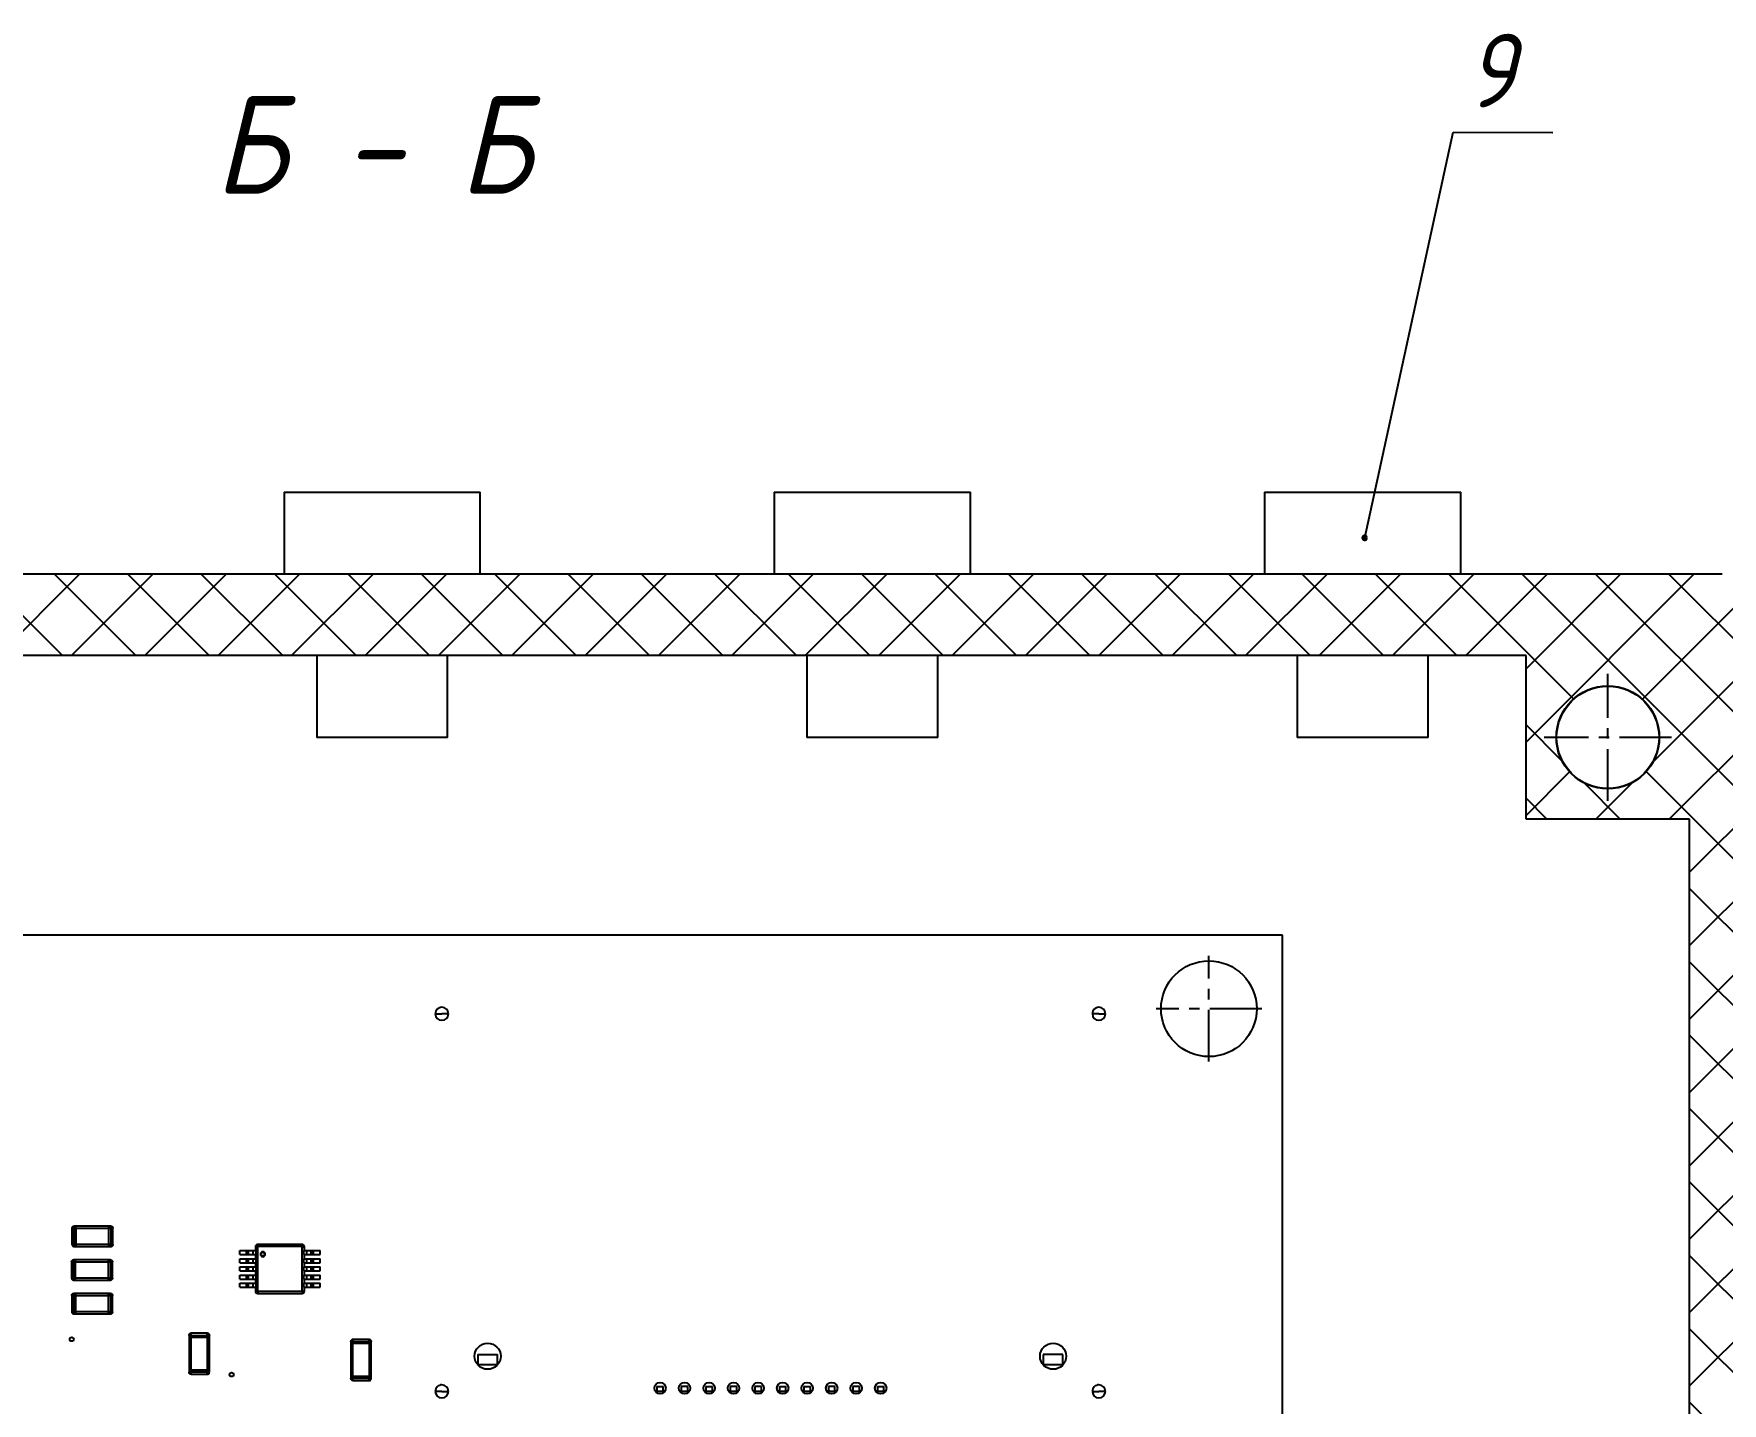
# Model space of a CAD drawing. Header units: millimetres. Extents: x -963 to 6509, y -1367 to 453.
# Drawn here: x 5590.4 to 5693.7, y -281.2 to -197.4 of the extents above; entities that cross this region are included whole.
import ezdxf

# ---------------------------------------------------------------- set-up
doc = ezdxf.new("R2010")
doc.units = ezdxf.units.MM
doc.header["$LTSCALE"] = 0.5
doc.linetypes.add('CENTER', pattern=[10.16, 6.35, -1.27, 1.27, -1.27])
doc.layers.get('0').update_dxf_attribs({"lineweight": 60})
doc.layers.add('3-размеры', color=6, linetype='Continuous')
doc.styles.get("Standard").update_dxf_attribs({"font": 'isocpeui.ttf', "width": 0.9})

msp = doc.modelspace()

# ---------------------------------------------------------------- hatches: boundary and pattern name
at = {"lineweight": 50}
h = msp.add_hatch(color=256, dxfattribs=at)
h.dxf.hatch_style = 1
edge = h.paths.add_edge_path()
edge.add_arc((5671.857, -228.251), 0.109, 0, 360)
at = {"linetype": 'Continuous', "lineweight": 25}
h = msp.add_hatch(dxfattribs=at)
h.set_pattern_fill('ANSI37', style=0)
edge = h.paths.add_edge_path(flags=0)
edge.add_line((5693.734, -230.456), (5529.734, -230.456))
edge.add_arc((5529.734, -233.456), 3, 90, 180)
edge.add_line((5526.734, -233.456), (5526.734, -347.456))
edge.add_arc((5529.734, -347.456), 3, 180, 270)
edge.add_line((5529.734, -350.456), (5549.734, -350.456))
edge.add_line((5549.734, -350.456), (5549.734, -353.456))
edge.add_line((5549.734, -353.456), (5569.734, -353.456))
edge.add_line((5569.734, -353.456), (5569.734, -350.456))
edge.add_line((5569.734, -350.456), (5653.734, -350.456))
edge.add_line((5653.734, -350.456), (5653.734, -353.456))
edge.add_line((5653.734, -353.456), (5673.734, -353.456))
edge.add_line((5673.734, -353.456), (5673.734, -350.456))
edge.add_line((5673.734, -350.456), (5693.734, -350.456))
edge.add_arc((5693.734, -347.456), 3, 270, 360)
edge.add_line((5696.734, -347.456), (5696.734, -233.456))
edge.add_arc((5693.734, -233.456), 3, 0, 90)
edge = h.paths.add_edge_path(flags=0)
edge.add_arc((5686.734, -340.456), 3.15, 0, 360)
edge = h.paths.add_edge_path(flags=0)
edge.add_arc((5536.734, -340.456), 3.15, 0, 360)
edge = h.paths.add_edge_path(flags=0)
edge.add_arc((5536.734, -240.456), 3.15, 0, 360)
edge = h.paths.add_edge_path(flags=0)
edge.add_arc((5686.734, -240.456), 3.15, 0, 360)
h.paths.add_polyline_path([(5531.734, -245.456), (5541.734, -245.456), (5541.734, -235.456), (5681.734, -235.456), (5681.734, -245.456), (5691.734, -245.456), (5691.734, -335.456), (5681.734, -335.456), (5681.734, -345.456), (5541.734, -345.456), (5541.734, -335.456), (5531.734, -335.456)], flags=0)

# ---------------------------------------------------------------- linework, layer by layer
at = {"color": 7, "linetype": 'Continuous', "lineweight": 25}
for p, q in [((5605.734, -225.456), (5605.734, -230.456)), ((5605.734, -225.456), (5617.734, -225.456)), ((5617.734, -230.456), (5617.734, -225.456)), ((5635.734, -225.456), (5635.734, -230.456)), ((5635.734, -225.456), (5647.734, -225.456)), ((5647.734, -230.456), (5647.734, -225.456)), ((5665.734, -225.456), (5665.734, -230.456)), ((5665.734, -225.456), (5677.734, -225.456)), ((5677.734, -230.456), (5677.734, -225.456)), ((5529.734, -230.456), (5693.734, -230.456)), ((5681.734, -235.456), (5541.734, -235.456)), ((5607.734, -235.456), (5607.734, -240.456)), ((5615.734, -240.456), (5615.734, -235.456)), ((5637.734, -235.456), (5637.734, -240.456)), ((5645.734, -240.456), (5645.734, -235.456)), ((5667.734, -235.456), (5667.734, -240.456)), ((5675.734, -240.456), (5675.734, -235.456)), ((5681.734, -245.456), (5681.734, -235.456)), ((5611.734, -240.456), (5607.734, -240.456)), ((5615.734, -240.456), (5611.734, -240.456)), ((5641.734, -240.456), (5637.734, -240.456)), ((5645.734, -240.456), (5641.734, -240.456)), ((5671.734, -240.456), (5667.734, -240.456)), ((5675.734, -240.456), (5671.734, -240.456)), ((5691.734, -245.456), (5681.734, -245.456)), ((5691.734, -335.456), (5691.734, -245.456)), ((5666.825, -252.558), (5556.825, -252.558)), ((5666.825, -317.558), (5666.825, -252.558)), ((5614.993, -257.367), (5615.393, -257.367)), ((5615.793, -257.367), (5615.393, -257.367)), ((5655.593, -257.367), (5655.193, -257.367)), ((5655.593, -257.367), (5655.993, -257.367)), ((5592.762, -270.482), (5592.762, -271.475)), ((5593.013, -270.356), (5592.888, -270.356)), ((5592.888, -271.476), (5592.888, -270.481)), ((5592.888, -270.481), (5593.013, -270.481)), ((5593.013, -270.481), (5593.013, -270.356)), ((5595.02, -270.356), (5593.013, -270.356)), ((5593.013, -271.476), (5593.013, -270.481)), ((5593.013, -270.481), (5595.02, -270.481)), ((5595.02, -270.481), (5595.02, -270.356)), ((5595.145, -270.356), (5595.02, -270.356)), ((5595.02, -271.476), (5595.02, -270.481)), ((5595.02, -270.481), (5595.145, -270.481)), ((5595.145, -270.481), (5595.145, -271.476)), ((5595.27, -271.475), (5595.27, -270.482)), ((5593.013, -271.476), (5592.888, -271.476)), ((5592.888, -271.601), (5593.013, -271.601)), ((5593.013, -271.601), (5593.013, -271.476)), ((5595.02, -271.476), (5593.013, -271.476)), ((5593.013, -271.601), (5595.02, -271.601)), ((5595.02, -271.601), (5595.02, -271.476)), ((5595.145, -271.476), (5595.02, -271.476)), ((5595.02, -271.601), (5595.145, -271.601)), ((5604.121, -271.626), (5603.987, -271.626)), ((5603.987, -271.626), (5603.987, -271.851)), ((5604.121, -271.626), (5604.121, -274.326)), ((5604.137, -271.61), (5604.137, -271.476)), ((5606.837, -271.476), (5604.137, -271.476)), ((5606.837, -271.61), (5604.137, -271.61)), ((5606.837, -271.61), (5606.837, -271.476)), ((5606.853, -274.326), (5606.853, -271.626)), ((5606.853, -271.626), (5606.987, -271.626)), ((5606.987, -271.851), (5606.987, -271.626)), ((5592.732, -272.541), (5592.732, -273.534)), ((5592.983, -272.415), (5592.858, -272.415)), ((5592.858, -273.535), (5592.858, -272.54)), ((5592.858, -272.54), (5592.983, -272.54)), ((5592.983, -272.54), (5592.983, -272.415)), ((5594.99, -272.415), (5592.983, -272.415)), ((5592.983, -273.535), (5592.983, -272.54)), ((5592.983, -272.54), (5594.99, -272.54)), ((5594.99, -272.54), (5594.99, -272.415)), ((5595.115, -272.415), (5594.99, -272.415)), ((5594.99, -273.535), (5594.99, -272.54)), ((5594.99, -272.54), (5595.115, -272.54)), ((5595.115, -272.54), (5595.115, -273.535)), ((5595.24, -273.534), (5595.24, -272.541)), ((5603.037, -272.101), (5603.037, -271.851)), ((5603.037, -271.851), (5603.433, -271.851)), ((5603.037, -272.101), (5603.433, -272.101)), ((5603.037, -272.601), (5603.037, -272.351)), ((5603.037, -272.351), (5603.433, -272.351)), ((5603.037, -272.601), (5603.433, -272.601)), ((5603.433, -272.101), (5603.433, -271.851)), ((5603.433, -271.851), (5603.532, -271.851)), ((5603.433, -272.101), (5603.532, -272.101)), ((5603.433, -272.601), (5603.433, -272.351)), ((5603.433, -272.351), (5603.532, -272.351)), ((5603.433, -272.601), (5603.532, -272.601)), ((5603.532, -272.101), (5603.532, -271.851)), ((5603.532, -271.851), (5603.569, -271.851)), ((5603.532, -272.101), (5603.569, -272.101)), ((5603.532, -272.601), (5603.532, -272.351)), ((5603.532, -272.351), (5603.569, -272.351)), ((5603.532, -272.601), (5603.569, -272.601)), ((5603.569, -272.101), (5603.569, -271.851)), ((5603.569, -271.851), (5603.846, -271.851)), ((5603.569, -272.101), (5603.846, -272.101)), ((5603.569, -272.601), (5603.569, -272.351)), ((5603.569, -272.351), (5603.846, -272.351)), ((5603.569, -272.601), (5603.846, -272.601)), ((5603.846, -272.101), (5603.846, -271.851)), ((5603.846, -271.851), (5604.02, -271.851)), ((5603.846, -272.101), (5604.02, -272.101)), ((5603.846, -272.601), (5603.846, -272.351)), ((5603.846, -272.351), (5604.02, -272.351)), ((5603.846, -272.601), (5604.02, -272.601)), ((5603.987, -272.101), (5603.987, -272.351)), ((5603.987, -272.601), (5603.987, -272.851)), ((5604.02, -271.851), (5604.02, -272.101)), ((5604.02, -272.351), (5604.02, -272.601)), ((5604.329, -272.076), (5604.287, -272.076)), ((5604.545, -272.076), (5604.587, -272.076)), ((5606.954, -272.101), (5606.954, -271.851)), ((5606.954, -271.851), (5607.128, -271.851)), ((5606.954, -272.101), (5607.128, -272.101)), ((5606.954, -272.601), (5606.954, -272.351)), ((5606.954, -272.351), (5607.128, -272.351)), ((5606.954, -272.601), (5607.128, -272.601)), ((5606.987, -272.351), (5606.987, -272.101)), ((5606.987, -272.851), (5606.987, -272.601)), ((5607.128, -272.101), (5607.128, -271.851)), ((5607.128, -271.851), (5607.406, -271.851)), ((5607.128, -272.101), (5607.406, -272.101)), ((5607.128, -272.601), (5607.128, -272.351)), ((5607.128, -272.351), (5607.406, -272.351)), ((5607.128, -272.601), (5607.406, -272.601)), ((5607.406, -272.101), (5607.406, -271.851)), ((5607.406, -271.851), (5607.443, -271.851)), ((5607.406, -272.101), (5607.443, -272.101)), ((5607.406, -272.601), (5607.406, -272.351)), ((5607.406, -272.351), (5607.443, -272.351)), ((5607.406, -272.601), (5607.443, -272.601)), ((5607.443, -272.101), (5607.443, -271.851)), ((5607.443, -271.851), (5607.542, -271.851)), ((5607.443, -272.101), (5607.542, -272.101)), ((5607.443, -272.601), (5607.443, -272.351)), ((5607.443, -272.351), (5607.542, -272.351)), ((5607.443, -272.601), (5607.542, -272.601)), ((5607.542, -272.101), (5607.542, -271.851)), ((5607.542, -271.851), (5607.937, -271.851)), ((5607.542, -272.101), (5607.937, -272.101)), ((5607.542, -272.601), (5607.542, -272.351)), ((5607.542, -272.351), (5607.937, -272.351)), ((5607.542, -272.601), (5607.937, -272.601)), ((5607.937, -272.101), (5607.937, -271.851)), ((5607.937, -272.601), (5607.937, -272.351)), ((5592.983, -273.535), (5592.858, -273.535)), ((5592.858, -273.66), (5592.983, -273.66)), ((5592.983, -273.66), (5592.983, -273.535)), ((5594.99, -273.535), (5592.983, -273.535)), ((5592.983, -273.66), (5594.99, -273.66)), ((5594.99, -273.66), (5594.99, -273.535)), ((5595.115, -273.535), (5594.99, -273.535)), ((5594.99, -273.66), (5595.115, -273.66)), ((5603.037, -273.101), (5603.037, -272.851)), ((5603.037, -272.851), (5603.433, -272.851)), ((5603.037, -273.101), (5603.433, -273.101)), ((5603.037, -273.601), (5603.037, -273.351)), ((5603.037, -273.351), (5603.433, -273.351)), ((5603.037, -273.601), (5603.433, -273.601)), ((5603.433, -273.101), (5603.433, -272.851)), ((5603.433, -272.851), (5603.532, -272.851)), ((5603.433, -273.101), (5603.532, -273.101)), ((5603.433, -273.601), (5603.433, -273.351)), ((5603.433, -273.351), (5603.532, -273.351)), ((5603.433, -273.601), (5603.532, -273.601)), ((5603.532, -273.101), (5603.532, -272.851)), ((5603.532, -272.851), (5603.569, -272.851)), ((5603.532, -273.101), (5603.569, -273.101)), ((5603.532, -273.601), (5603.532, -273.351)), ((5603.532, -273.351), (5603.569, -273.351)), ((5603.532, -273.601), (5603.569, -273.601)), ((5603.569, -273.101), (5603.569, -272.851)), ((5603.569, -272.851), (5603.846, -272.851)), ((5603.569, -273.101), (5603.846, -273.101)), ((5603.569, -273.601), (5603.569, -273.351)), ((5603.569, -273.351), (5603.846, -273.351)), ((5603.569, -273.601), (5603.846, -273.601)), ((5603.846, -273.101), (5603.846, -272.851)), ((5603.846, -272.851), (5604.02, -272.851)), ((5603.846, -273.101), (5604.02, -273.101)), ((5603.846, -273.601), (5603.846, -273.351)), ((5603.846, -273.351), (5604.02, -273.351)), ((5603.846, -273.601), (5604.02, -273.601)), ((5603.987, -273.101), (5603.987, -273.351)), ((5603.987, -273.601), (5603.987, -273.851)), ((5604.02, -272.851), (5604.02, -273.101)), ((5604.02, -273.351), (5604.02, -273.601)), ((5606.954, -273.101), (5606.954, -272.851)), ((5606.954, -272.851), (5607.128, -272.851)), ((5606.954, -273.101), (5607.128, -273.101)), ((5606.954, -273.601), (5606.954, -273.351)), ((5606.954, -273.351), (5607.128, -273.351)), ((5606.954, -273.601), (5607.128, -273.601)), ((5606.987, -273.351), (5606.987, -273.101)), ((5606.987, -273.851), (5606.987, -273.601)), ((5607.128, -273.101), (5607.128, -272.851)), ((5607.128, -272.851), (5607.406, -272.851)), ((5607.128, -273.101), (5607.406, -273.101)), ((5607.128, -273.601), (5607.128, -273.351)), ((5607.128, -273.351), (5607.406, -273.351)), ((5607.128, -273.601), (5607.406, -273.601)), ((5607.406, -273.101), (5607.406, -272.851)), ((5607.406, -272.851), (5607.443, -272.851)), ((5607.406, -273.101), (5607.443, -273.101)), ((5607.406, -273.601), (5607.406, -273.351)), ((5607.406, -273.351), (5607.443, -273.351)), ((5607.406, -273.601), (5607.443, -273.601)), ((5607.443, -273.101), (5607.443, -272.851)), ((5607.443, -272.851), (5607.542, -272.851)), ((5607.443, -273.101), (5607.542, -273.101)), ((5607.443, -273.601), (5607.443, -273.351)), ((5607.443, -273.351), (5607.542, -273.351)), ((5607.443, -273.601), (5607.542, -273.601)), ((5607.542, -273.101), (5607.542, -272.851)), ((5607.542, -272.851), (5607.937, -272.851)), ((5607.542, -273.101), (5607.937, -273.101)), ((5607.542, -273.601), (5607.542, -273.351)), ((5607.542, -273.351), (5607.937, -273.351)), ((5607.542, -273.601), (5607.937, -273.601)), ((5607.937, -273.101), (5607.937, -272.851)), ((5607.937, -273.601), (5607.937, -273.351)), ((5592.742, -274.598), (5592.742, -275.591)), ((5592.993, -274.472), (5592.868, -274.472)), ((5592.868, -275.592), (5592.868, -274.597)), ((5592.868, -274.597), (5592.993, -274.597)), ((5592.993, -274.597), (5592.993, -274.472)), ((5595, -274.472), (5592.993, -274.472)), ((5592.993, -275.592), (5592.993, -274.597)), ((5592.993, -274.597), (5595, -274.597)), ((5595, -274.597), (5595, -274.472)), ((5595.125, -274.472), (5595, -274.472)), ((5595, -275.592), (5595, -274.597)), ((5595, -274.597), (5595.125, -274.597)), ((5595.125, -274.597), (5595.125, -275.592)), ((5595.25, -275.591), (5595.25, -274.598)), ((5603.037, -274.101), (5603.037, -273.851)), ((5603.037, -273.851), (5603.433, -273.851)), ((5603.037, -274.101), (5603.433, -274.101)), ((5603.433, -274.101), (5603.433, -273.851)), ((5603.433, -273.851), (5603.532, -273.851)), ((5603.433, -274.101), (5603.532, -274.101)), ((5603.532, -274.101), (5603.532, -273.851)), ((5603.532, -273.851), (5603.569, -273.851)), ((5603.532, -274.101), (5603.569, -274.101)), ((5603.569, -274.101), (5603.569, -273.851)), ((5603.569, -273.851), (5603.846, -273.851)), ((5603.569, -274.101), (5603.846, -274.101)), ((5603.846, -274.101), (5603.846, -273.851)), ((5603.846, -273.851), (5604.02, -273.851)), ((5603.846, -274.101), (5604.02, -274.101)), ((5603.987, -274.101), (5603.987, -274.326)), ((5604.121, -274.326), (5603.987, -274.326)), ((5604.02, -273.851), (5604.02, -274.101)), ((5604.137, -274.342), (5604.137, -274.476)), ((5604.137, -274.342), (5606.837, -274.342)), ((5604.137, -274.476), (5606.837, -274.476)), ((5606.837, -274.342), (5606.837, -274.476)), ((5606.853, -274.326), (5606.987, -274.326)), ((5606.954, -274.101), (5606.954, -273.851)), ((5606.954, -273.851), (5607.128, -273.851)), ((5606.954, -274.101), (5607.128, -274.101)), ((5606.987, -274.326), (5606.987, -274.101)), ((5607.128, -274.101), (5607.128, -273.851)), ((5607.128, -273.851), (5607.406, -273.851)), ((5607.128, -274.101), (5607.406, -274.101)), ((5607.406, -274.101), (5607.406, -273.851)), ((5607.406, -273.851), (5607.443, -273.851)), ((5607.406, -274.101), (5607.443, -274.101)), ((5607.443, -274.101), (5607.443, -273.851)), ((5607.443, -273.851), (5607.542, -273.851)), ((5607.443, -274.101), (5607.542, -274.101)), ((5607.542, -274.101), (5607.542, -273.851)), ((5607.542, -273.851), (5607.937, -273.851)), ((5607.542, -274.101), (5607.937, -274.101)), ((5607.937, -274.101), (5607.937, -273.851)), ((5592.993, -275.592), (5592.868, -275.592)), ((5592.868, -275.717), (5592.993, -275.717)), ((5592.993, -275.717), (5592.993, -275.592)), ((5595, -275.592), (5592.993, -275.592)), ((5592.993, -275.717), (5595, -275.717)), ((5595, -275.717), (5595, -275.592)), ((5595.125, -275.592), (5595, -275.592)), ((5595, -275.717), (5595.125, -275.717)), ((5599.921, -277.039), (5599.921, -277.164)), ((5599.921, -277.164), (5599.921, -279.171)), ((5600.046, -277.164), (5599.921, -277.164)), ((5600.046, -277.039), (5601.041, -277.039)), ((5600.046, -277.164), (5600.046, -277.039)), ((5600.046, -279.171), (5600.046, -277.164)), ((5601.041, -277.164), (5600.046, -277.164)), ((5601.04, -276.913), (5600.047, -276.913)), ((5601.041, -277.039), (5601.041, -277.164)), ((5601.041, -277.164), (5601.041, -279.171)), ((5601.166, -277.164), (5601.041, -277.164)), ((5601.166, -277.164), (5601.166, -277.039)), ((5601.166, -279.171), (5601.166, -277.164)), ((5609.827, -277.42), (5609.827, -277.545)), ((5609.827, -277.545), (5609.827, -279.552)), ((5609.952, -277.545), (5609.827, -277.545)), ((5609.952, -277.545), (5609.952, -277.42)), ((5609.952, -277.42), (5610.947, -277.42)), ((5609.952, -279.552), (5609.952, -277.545)), ((5610.947, -277.545), (5609.952, -277.545)), ((5610.946, -277.294), (5609.953, -277.294)), ((5610.947, -277.42), (5610.947, -277.545)), ((5610.947, -277.545), (5610.947, -279.552)), ((5611.072, -277.545), (5610.947, -277.545)), ((5611.072, -277.545), (5611.072, -277.42)), ((5611.072, -279.552), (5611.072, -277.545)), ((5617.593, -278.217), (5618.793, -278.217)), ((5617.593, -278.217), (5617.593, -278.817)), ((5617.593, -278.817), (5618.793, -278.817)), ((5618.793, -278.817), (5618.793, -278.217)), ((5653.393, -278.217), (5652.193, -278.217)), ((5653.393, -278.217), (5652.193, -278.217)), ((5652.193, -278.217), (5652.193, -278.217)), ((5652.193, -278.217), (5652.193, -278.817)), ((5652.193, -278.817), (5653.393, -278.817)), ((5653.393, -278.817), (5653.393, -278.217)), ((5599.921, -279.171), (5599.921, -279.296)), ((5600.046, -279.171), (5599.921, -279.171)), ((5600.046, -279.296), (5600.046, -279.171)), ((5601.041, -279.171), (5600.046, -279.171)), ((5601.041, -279.296), (5600.046, -279.296)), ((5600.047, -279.422), (5601.04, -279.422)), ((5601.041, -279.171), (5601.041, -279.296)), ((5601.166, -279.171), (5601.041, -279.171)), ((5601.166, -279.296), (5601.166, -279.171)), ((5609.827, -279.552), (5609.827, -279.677)), ((5609.952, -279.552), (5609.827, -279.552)), ((5609.952, -279.677), (5609.952, -279.552)), ((5610.947, -279.552), (5609.952, -279.552)), ((5610.947, -279.677), (5609.952, -279.677)), ((5609.953, -279.803), (5610.946, -279.803)), ((5610.947, -279.552), (5610.947, -279.677)), ((5611.072, -279.552), (5610.947, -279.552)), ((5611.072, -279.677), (5611.072, -279.552)), ((5615.393, -280.467), (5614.993, -280.467)), ((5615.393, -280.467), (5615.793, -280.467)), ((5628.543, -280.467), (5628.456, -280.467)), ((5628.543, -280.167), (5628.943, -280.167)), ((5628.543, -280.167), (5628.543, -280.467)), ((5628.943, -280.467), (5628.543, -280.467)), ((5628.943, -280.467), (5628.943, -280.167)), ((5629.031, -280.467), (5628.943, -280.467)), ((5630.043, -280.467), (5629.956, -280.467)), ((5630.443, -280.167), (5630.043, -280.167)), ((5630.043, -280.167), (5630.043, -280.467)), ((5630.443, -280.467), (5630.043, -280.467)), ((5630.443, -280.467), (5630.443, -280.167)), ((5630.531, -280.467), (5630.443, -280.467)), ((5631.543, -280.467), (5631.456, -280.467)), ((5631.543, -280.167), (5631.943, -280.167)), ((5631.543, -280.167), (5631.543, -280.467)), ((5631.943, -280.467), (5631.543, -280.467)), ((5631.943, -280.467), (5631.943, -280.167)), ((5632.031, -280.467), (5631.943, -280.467)), ((5633.043, -280.467), (5632.956, -280.467)), ((5633.043, -280.167), (5633.043, -280.467)), ((5633.443, -280.167), (5633.043, -280.167)), ((5633.443, -280.467), (5633.043, -280.467)), ((5633.443, -280.467), (5633.443, -280.167)), ((5633.531, -280.467), (5633.443, -280.467)), ((5634.543, -280.467), (5634.456, -280.467)), ((5634.543, -280.167), (5634.543, -280.467)), ((5634.943, -280.167), (5634.543, -280.167)), ((5634.943, -280.467), (5634.543, -280.467)), ((5634.943, -280.467), (5634.943, -280.167)), ((5635.031, -280.467), (5634.943, -280.467)), ((5636.043, -280.467), (5635.956, -280.467)), ((5636.043, -280.167), (5636.443, -280.167)), ((5636.043, -280.167), (5636.043, -280.467)), ((5636.443, -280.467), (5636.043, -280.467)), ((5636.443, -280.467), (5636.443, -280.167)), ((5636.531, -280.467), (5636.443, -280.467)), ((5637.543, -280.467), (5637.456, -280.467)), ((5637.543, -280.167), (5637.943, -280.167)), ((5637.543, -280.167), (5637.543, -280.467)), ((5637.943, -280.467), (5637.543, -280.467)), ((5637.943, -280.467), (5637.943, -280.167)), ((5638.031, -280.467), (5637.943, -280.467)), ((5639.043, -280.467), (5638.956, -280.467)), ((5639.443, -280.167), (5639.043, -280.167)), ((5639.043, -280.167), (5639.043, -280.467)), ((5639.443, -280.467), (5639.043, -280.467)), ((5639.443, -280.467), (5639.443, -280.167)), ((5639.531, -280.467), (5639.443, -280.467)), ((5640.543, -280.467), (5640.456, -280.467)), ((5640.943, -280.167), (5640.543, -280.167)), ((5640.543, -280.167), (5640.543, -280.467)), ((5640.943, -280.467), (5640.543, -280.467)), ((5640.943, -280.467), (5640.943, -280.167)), ((5641.031, -280.467), (5640.943, -280.467)), ((5642.043, -280.467), (5641.956, -280.467)), ((5642.043, -280.167), (5642.443, -280.167)), ((5642.043, -280.167), (5642.043, -280.467)), ((5642.443, -280.467), (5642.043, -280.467)), ((5642.443, -280.467), (5642.443, -280.167)), ((5642.531, -280.467), (5642.443, -280.467)), ((5655.193, -280.467), (5655.593, -280.467)), ((5655.993, -280.467), (5655.593, -280.467))]:
    msp.add_line(p, q, dxfattribs=at)
at = {"linetype": 'CENTER', "lineweight": -2}
for p, q in [((5686.734, -244.346), (5686.734, -236.565)), ((5690.625, -240.456), (5682.843, -240.456)), ((5662.325, -260.293), (5662.325, -253.823)), ((5665.56, -257.058), (5659.09, -257.058))]:
    msp.add_line(p, q, dxfattribs=at)
at = {"lineweight": 50}
msp.add_circle((5671.857, -228.251), 0.109, dxfattribs=at)
at = {"color": 7, "linetype": 'Continuous', "lineweight": 25}
for centre, radius in [((5686.734, -240.456), 3.15), ((5686.734, -240.456), 3.131), ((5662.325, -257.058), 2.928), ((5592.746, -277.278), 0.125), ((5618.193, -278.317), 0.8), ((5652.793, -278.317), 0.8), ((5602.525, -279.437), 0.125), ((5628.743, -280.267), 0.35), ((5630.243, -280.267), 0.35), ((5631.743, -280.267), 0.35), ((5633.243, -280.267), 0.35), ((5634.743, -280.267), 0.35), ((5636.243, -280.267), 0.35), ((5637.743, -280.267), 0.35), ((5639.243, -280.267), 0.35), ((5640.743, -280.267), 0.35), ((5642.243, -280.267), 0.35)]:
    msp.add_circle(centre, radius, dxfattribs=at)
for centre, radius, start, end in [((5615.393, -257.367), 0.4, 89.99999, 179.99999), ((5615.393, -257.367), 0.4, 359.99999, 89.99999), ((5655.593, -257.367), 0.4, 89.99999, 179.99999), ((5655.593, -257.367), 0.4, 359.99999, 89.99999), ((5615.393, -257.367), 0.4, 179.99999, 269.99999), ((5615.393, -257.367), 0.4, 269.99999, 359.99999), ((5655.593, -257.367), 0.4, 179.99999, 269.99999), ((5655.593, -257.367), 0.4, 269.99999, 359.99999), ((5604.137, -271.626), 0.15, 90, 180), ((5604.137, -271.626), 0.016, 90, 180), ((5606.837, -271.626), 0.15, 0, 90), ((5606.837, -271.626), 0.016, 0, 90), ((5604.437, -272.076), 0.15, 0, 180), ((5604.437, -272.076), 0.15, 180, 0), ((5604.437, -272.076), 0.108, 0, 180), ((5604.437, -272.076), 0.108, 180, 0), ((5604.137, -274.326), 0.15, 180, 270), ((5604.137, -274.326), 0.016, 180, 270), ((5606.837, -274.326), 0.016, 270, 0), ((5606.837, -274.326), 0.15, 270, 0), ((5615.393, -280.467), 0.4, 89.99999, 179.99999), ((5615.393, -280.467), 0.4, 179.99999, 269.99999), ((5615.393, -280.467), 0.4, 359.99999, 89.99999), ((5615.393, -280.467), 0.4, 269.99999, 359.99999), ((5655.593, -280.467), 0.4, 89.99999, 179.99999), ((5655.593, -280.467), 0.4, 179.99999, 269.99999), ((5655.593, -280.467), 0.4, 359.99999, 89.99999), ((5655.593, -280.467), 0.4, 269.99999, 359.99999)]:
    msp.add_arc(centre, radius, start, end, dxfattribs=at)
for points, knots in [([(5592.762, -270.482), (5592.764, -270.465), (5592.768, -270.432), (5592.797, -270.391), (5592.838, -270.362), (5592.871, -270.358), (5592.888, -270.356)], [0, 0, 0, 0, 0.2499944, 0.5, 0.7500056, 1, 1, 1, 1]), ([(5592.762, -270.482), (5592.764, -270.481), (5592.768, -270.481), (5592.797, -270.481), (5592.838, -270.481), (5592.871, -270.481), (5592.888, -270.481)], [0, 0, 0, 0, 0.2500005, 0.5000044, 0.7500059, 1, 1, 1, 1]), ([(5592.888, -270.356), (5592.888, -270.358), (5592.888, -270.362), (5592.888, -270.391), (5592.888, -270.432), (5592.888, -270.464), (5592.888, -270.481)], [0, 0, 0, 0, 0.2500007, 0.4999991, 0.7500034, 1, 1, 1, 1]), ([(5595.145, -270.481), (5595.145, -270.464), (5595.145, -270.432), (5595.145, -270.391), (5595.145, -270.362), (5595.145, -270.358), (5595.145, -270.356)], [0, 0, 0, 0, 0.2499966, 0.5000009, 0.7499993, 1, 1, 1, 1]), ([(5595.145, -270.356), (5595.161, -270.358), (5595.194, -270.362), (5595.236, -270.391), (5595.265, -270.432), (5595.268, -270.465), (5595.27, -270.482)], [0, 0, 0, 0, 0.2499962, 0.5000034, 0.7500001, 1, 1, 1, 1]), ([(5595.145, -270.481), (5595.161, -270.481), (5595.194, -270.481), (5595.236, -270.481), (5595.265, -270.481), (5595.268, -270.481), (5595.27, -270.482)], [0, 0, 0, 0, 0.2499957, 0.499999, 0.7499941, 1, 1, 1, 1]), ([(5595.27, -270.482), (5595.27, -270.475), (5595.27, -270.462), (5595.264, -270.44), (5595.254, -270.418), (5595.244, -270.405), (5595.239, -270.398)], [0, 0, 0, 0, 0.2057626, 0.447958, 0.7192754, 1, 1, 1, 1]), ([(5592.762, -271.475), (5592.764, -271.475), (5592.768, -271.476), (5592.797, -271.476), (5592.838, -271.476), (5592.871, -271.476), (5592.888, -271.476)], [0, 0, 0, 0, 0.2499969, 0.4999995, 0.7500025, 1, 1, 1, 1]), ([(5592.762, -271.475), (5592.764, -271.492), (5592.768, -271.525), (5592.797, -271.566), (5592.838, -271.595), (5592.871, -271.599), (5592.888, -271.601)], [0, 0, 0, 0, 0.2499978, 0.5000047, 0.7500089, 1, 1, 1, 1]), ([(5592.762, -271.475), (5592.764, -271.492), (5592.768, -271.525), (5592.797, -271.566), (5592.838, -271.595), (5592.871, -271.599), (5592.888, -271.601)], [0, 0, 0, 0, 0.2499944, 0.5, 0.7500056, 1, 1, 1, 1]), ([(5592.888, -271.476), (5592.888, -271.493), (5592.888, -271.525), (5592.888, -271.566), (5592.888, -271.595), (5592.888, -271.599), (5592.888, -271.601)], [0, 0, 0, 0, 0.2499965, 0.5000008, 0.7499993, 1, 1, 1, 1]), ([(5595.145, -271.476), (5595.161, -271.476), (5595.194, -271.476), (5595.236, -271.476), (5595.265, -271.476), (5595.268, -271.475), (5595.27, -271.475)], [0, 0, 0, 0, 0.2499992, 0.5000039, 0.7499976, 1, 1, 1, 1]), ([(5595.145, -271.601), (5595.161, -271.599), (5595.194, -271.595), (5595.236, -271.566), (5595.265, -271.525), (5595.268, -271.492), (5595.27, -271.475)], [0, 0, 0, 0, 0.24999282, 0.49999872, 0.74999682, 1, 1, 1, 1]), ([(5595.27, -271.475), (5595.268, -271.492), (5595.265, -271.525), (5595.236, -271.566), (5595.194, -271.595), (5595.161, -271.599), (5595.145, -271.601)], [0, 0, 0, 0, 0.2500032, 0.5000013, 0.7500072, 1, 1, 1, 1]), ([(5595.145, -271.601), (5595.145, -271.599), (5595.145, -271.595), (5595.145, -271.566), (5595.145, -271.525), (5595.145, -271.493), (5595.145, -271.476)], [0, 0, 0, 0, 0.2500007, 0.4999992, 0.7500035, 1, 1, 1, 1]), ([(5592.732, -272.541), (5592.734, -272.524), (5592.738, -272.491), (5592.767, -272.45), (5592.808, -272.421), (5592.841, -272.417), (5592.858, -272.415)], [0, 0, 0, 0, 0.2499999, 0.4999966, 0.7500038, 1, 1, 1, 1]), ([(5592.732, -272.541), (5592.734, -272.54), (5592.738, -272.54), (5592.767, -272.54), (5592.808, -272.54), (5592.841, -272.54), (5592.858, -272.54)], [0, 0, 0, 0, 0.2500059, 0.500001, 0.7500042, 1, 1, 1, 1]), ([(5592.858, -272.415), (5592.858, -272.417), (5592.858, -272.421), (5592.858, -272.45), (5592.858, -272.491), (5592.858, -272.523), (5592.858, -272.54)], [0, 0, 0, 0, 0.2500007, 0.4999991, 0.7500034, 1, 1, 1, 1]), ([(5595.115, -272.54), (5595.115, -272.523), (5595.115, -272.491), (5595.115, -272.45), (5595.115, -272.421), (5595.115, -272.417), (5595.115, -272.415)], [0, 0, 0, 0, 0.2499966, 0.5000009, 0.7499993, 1, 1, 1, 1]), ([(5595.115, -272.415), (5595.131, -272.417), (5595.164, -272.421), (5595.206, -272.45), (5595.235, -272.491), (5595.238, -272.524), (5595.24, -272.541)], [0, 0, 0, 0, 0.2499944, 0.5, 0.7500056, 1, 1, 1, 1]), ([(5595.115, -272.54), (5595.131, -272.54), (5595.164, -272.54), (5595.206, -272.54), (5595.235, -272.54), (5595.238, -272.54), (5595.24, -272.541)], [0, 0, 0, 0, 0.2499941, 0.4999956, 0.7499995, 1, 1, 1, 1]), ([(5595.24, -272.541), (5595.24, -272.534), (5595.24, -272.521), (5595.234, -272.499), (5595.224, -272.477), (5595.214, -272.464), (5595.209, -272.457)], [0, 0, 0, 0, 0.2057262, 0.4479557, 0.7192943, 1, 1, 1, 1]), ([(5592.732, -273.534), (5592.734, -273.534), (5592.738, -273.535), (5592.767, -273.535), (5592.808, -273.535), (5592.841, -273.535), (5592.858, -273.535)], [0, 0, 0, 0, 0.2500024, 0.4999961, 0.7500008, 1, 1, 1, 1]), ([(5592.732, -273.534), (5592.734, -273.551), (5592.738, -273.584), (5592.767, -273.625), (5592.808, -273.654), (5592.841, -273.658), (5592.858, -273.66)], [0, 0, 0, 0, 0.25000318, 0.50000128, 0.75000718, 1, 1, 1, 1]), ([(5592.732, -273.534), (5592.734, -273.551), (5592.738, -273.584), (5592.767, -273.625), (5592.808, -273.654), (5592.841, -273.658), (5592.858, -273.66)], [0, 0, 0, 0, 0.24999987, 0.49999657, 0.75000385, 1, 1, 1, 1]), ([(5592.858, -273.535), (5592.858, -273.552), (5592.858, -273.584), (5592.858, -273.625), (5592.858, -273.654), (5592.858, -273.658), (5592.858, -273.66)], [0, 0, 0, 0, 0.2499965, 0.5000008, 0.7499993, 1, 1, 1, 1]), ([(5595.115, -273.535), (5595.131, -273.535), (5595.164, -273.535), (5595.206, -273.535), (5595.235, -273.535), (5595.238, -273.534), (5595.24, -273.534)], [0, 0, 0, 0, 0.24999745, 0.50000046, 0.75000306, 1, 1, 1, 1]), ([(5595.115, -273.66), (5595.131, -273.658), (5595.164, -273.654), (5595.206, -273.625), (5595.235, -273.584), (5595.238, -273.551), (5595.24, -273.534)], [0, 0, 0, 0, 0.2499911, 0.4999953, 0.7500022, 1, 1, 1, 1]), ([(5595.24, -273.534), (5595.238, -273.551), (5595.235, -273.584), (5595.206, -273.625), (5595.164, -273.654), (5595.131, -273.658), (5595.115, -273.66)], [0, 0, 0, 0, 0.2499978, 0.5000047, 0.7500089, 1, 1, 1, 1]), ([(5595.115, -273.66), (5595.115, -273.658), (5595.115, -273.654), (5595.115, -273.625), (5595.115, -273.584), (5595.115, -273.552), (5595.115, -273.535)], [0, 0, 0, 0, 0.2500007, 0.4999992, 0.7500035, 1, 1, 1, 1]), ([(5592.742, -274.598), (5592.744, -274.581), (5592.748, -274.548), (5592.777, -274.507), (5592.818, -274.478), (5592.851, -274.474), (5592.868, -274.472)], [0, 0, 0, 0, 0.2500029, 0.4999868, 0.7499971, 1, 1, 1, 1]), ([(5592.742, -274.598), (5592.744, -274.597), (5592.748, -274.597), (5592.777, -274.597), (5592.818, -274.597), (5592.851, -274.597), (5592.868, -274.597)], [0, 0, 0, 0, 0.2500058, 0.5000009, 0.7500042, 1, 1, 1, 1]), ([(5592.868, -274.472), (5592.868, -274.474), (5592.868, -274.478), (5592.868, -274.507), (5592.868, -274.548), (5592.868, -274.58), (5592.868, -274.597)], [0, 0, 0, 0, 0.24999732, 0.50000304, 0.74998799, 1, 1, 1, 1]), ([(5595.125, -274.597), (5595.125, -274.58), (5595.125, -274.548), (5595.125, -274.507), (5595.125, -274.478), (5595.125, -274.474), (5595.125, -274.472)], [0, 0, 0, 0, 0.250012, 0.499997, 0.7500027, 1, 1, 1, 1]), ([(5595.125, -274.472), (5595.141, -274.474), (5595.174, -274.478), (5595.216, -274.507), (5595.245, -274.548), (5595.248, -274.581), (5595.25, -274.598)], [0, 0, 0, 0, 0.2499999, 0.4999966, 0.7500038, 1, 1, 1, 1]), ([(5595.125, -274.597), (5595.141, -274.597), (5595.174, -274.597), (5595.216, -274.597), (5595.245, -274.597), (5595.248, -274.597), (5595.25, -274.598)], [0, 0, 0, 0, 0.2499941, 0.4999957, 0.7499996, 1, 1, 1, 1]), ([(5595.25, -274.598), (5595.25, -274.591), (5595.25, -274.578), (5595.244, -274.556), (5595.234, -274.534), (5595.224, -274.521), (5595.219, -274.514)], [0, 0, 0, 0, 0.2057268, 0.4479173, 0.7192936, 1, 1, 1, 1]), ([(5592.742, -275.591), (5592.744, -275.591), (5592.748, -275.592), (5592.777, -275.592), (5592.818, -275.592), (5592.851, -275.592), (5592.868, -275.592)], [0, 0, 0, 0, 0.2500024, 0.4999961, 0.7500008, 1, 1, 1, 1]), ([(5592.742, -275.591), (5592.744, -275.608), (5592.748, -275.641), (5592.777, -275.682), (5592.818, -275.711), (5592.851, -275.715), (5592.868, -275.717)], [0, 0, 0, 0, 0.2500049, 0.5000047, 0.7500017, 1, 1, 1, 1]), ([(5592.742, -275.591), (5592.744, -275.608), (5592.748, -275.641), (5592.777, -275.682), (5592.818, -275.711), (5592.851, -275.715), (5592.868, -275.717)], [0, 0, 0, 0, 0.2500016, 0.5, 0.7499984, 1, 1, 1, 1]), ([(5592.868, -275.592), (5592.868, -275.609), (5592.868, -275.641), (5592.868, -275.682), (5592.868, -275.711), (5592.868, -275.715), (5592.868, -275.717)], [0, 0, 0, 0, 0.2499965, 0.5000008, 0.7499993, 1, 1, 1, 1]), ([(5595.125, -275.592), (5595.141, -275.592), (5595.174, -275.592), (5595.216, -275.592), (5595.245, -275.592), (5595.248, -275.591), (5595.25, -275.591)], [0, 0, 0, 0, 0.2499974, 0.5000004, 0.750003, 1, 1, 1, 1]), ([(5595.125, -275.717), (5595.141, -275.715), (5595.174, -275.711), (5595.216, -275.682), (5595.245, -275.641), (5595.248, -275.608), (5595.25, -275.591)], [0, 0, 0, 0, 0.24999654, 0.49999186, 0.75000053, 1, 1, 1, 1]), ([(5595.25, -275.591), (5595.248, -275.608), (5595.245, -275.641), (5595.216, -275.682), (5595.174, -275.711), (5595.141, -275.715), (5595.125, -275.717)], [0, 0, 0, 0, 0.24999947, 0.50000814, 0.75000346, 1, 1, 1, 1]), ([(5595.125, -275.717), (5595.125, -275.715), (5595.125, -275.711), (5595.125, -275.682), (5595.125, -275.641), (5595.125, -275.609), (5595.125, -275.592)], [0, 0, 0, 0, 0.249996, 0.4999898, 0.7499894, 1, 1, 1, 1]), ([(5599.921, -277.039), (5599.923, -277.022), (5599.927, -276.989), (5599.956, -276.948), (5599.997, -276.919), (5600.03, -276.915), (5600.047, -276.913)], [0, 0, 0, 0, 0.2500012, 0.5000098, 0.7500025, 1, 1, 1, 1]), ([(5600.046, -277.039), (5600.029, -277.039), (5599.997, -277.039), (5599.955, -277.039), (5599.927, -277.039), (5599.923, -277.039), (5599.921, -277.039)], [0, 0, 0, 0, 0.250012, 0.499997, 0.7500027, 1, 1, 1, 1]), ([(5600.047, -276.913), (5600.04, -276.914), (5600.027, -276.914), (5600.005, -276.92), (5599.983, -276.929), (5599.97, -276.94), (5599.963, -276.945)], [0, 0, 0, 0, 0.2057268, 0.4479173, 0.7192936, 1, 1, 1, 1]), ([(5600.046, -277.039), (5600.046, -277.022), (5600.046, -276.989), (5600.046, -276.948), (5600.046, -276.919), (5600.046, -276.915), (5600.047, -276.913)], [0, 0, 0, 0, 0.2499941, 0.4999957, 0.7499996, 1, 1, 1, 1]), ([(5601.041, -277.039), (5601.041, -277.022), (5601.041, -276.989), (5601.041, -276.948), (5601.041, -276.919), (5601.04, -276.915), (5601.04, -276.913)], [0, 0, 0, 0, 0.24999745, 0.50000046, 0.75000306, 1, 1, 1, 1]), ([(5601.166, -277.039), (5601.164, -277.022), (5601.16, -276.989), (5601.131, -276.948), (5601.09, -276.919), (5601.057, -276.915), (5601.04, -276.913)], [0, 0, 0, 0, 0.24999654, 0.49999186, 0.75000053, 1, 1, 1, 1]), ([(5601.04, -276.913), (5601.057, -276.915), (5601.09, -276.919), (5601.131, -276.948), (5601.16, -276.989), (5601.164, -277.022), (5601.166, -277.039)], [0, 0, 0, 0, 0.24999947, 0.50000814, 0.75000346, 1, 1, 1, 1]), ([(5601.166, -277.039), (5601.164, -277.039), (5601.16, -277.039), (5601.131, -277.039), (5601.09, -277.039), (5601.058, -277.039), (5601.041, -277.039)], [0, 0, 0, 0, 0.2500007, 0.4999992, 0.7500035, 1, 1, 1, 1]), ([(5609.827, -277.42), (5609.829, -277.403), (5609.833, -277.37), (5609.862, -277.329), (5609.903, -277.3), (5609.936, -277.296), (5609.953, -277.294)], [0, 0, 0, 0, 0.2499965, 0.5000004, 0.7499885, 1, 1, 1, 1]), ([(5609.952, -277.42), (5609.935, -277.42), (5609.903, -277.42), (5609.861, -277.42), (5609.833, -277.42), (5609.829, -277.42), (5609.827, -277.42)], [0, 0, 0, 0, 0.2499956, 0.499999, 0.7499965, 1, 1, 1, 1]), ([(5609.953, -277.294), (5609.946, -277.295), (5609.933, -277.295), (5609.911, -277.301), (5609.889, -277.31), (5609.876, -277.321), (5609.869, -277.326)], [0, 0, 0, 0, 0.205766, 0.4479558, 0.7192944, 1, 1, 1, 1]), ([(5609.952, -277.42), (5609.952, -277.403), (5609.952, -277.37), (5609.952, -277.329), (5609.952, -277.3), (5609.952, -277.296), (5609.953, -277.294)], [0, 0, 0, 0, 0.24999402, 0.49999561, 0.74999951, 1, 1, 1, 1]), ([(5610.947, -277.42), (5610.947, -277.403), (5610.947, -277.37), (5610.947, -277.329), (5610.947, -277.3), (5610.946, -277.296), (5610.946, -277.294)], [0, 0, 0, 0, 0.24999745, 0.50000046, 0.75000306, 1, 1, 1, 1]), ([(5611.072, -277.42), (5611.07, -277.403), (5611.066, -277.37), (5611.037, -277.329), (5610.996, -277.3), (5610.963, -277.296), (5610.946, -277.294)], [0, 0, 0, 0, 0.2499911, 0.4999953, 0.7500022, 1, 1, 1, 1]), ([(5610.946, -277.294), (5610.963, -277.296), (5610.996, -277.3), (5611.037, -277.329), (5611.066, -277.37), (5611.07, -277.403), (5611.072, -277.42)], [0, 0, 0, 0, 0.2499978, 0.5000047, 0.7500089, 1, 1, 1, 1]), ([(5611.072, -277.42), (5611.07, -277.42), (5611.066, -277.42), (5611.037, -277.42), (5610.996, -277.42), (5610.964, -277.42), (5610.947, -277.42)], [0, 0, 0, 0, 0.2500007, 0.4999992, 0.7500035, 1, 1, 1, 1]), ([(5599.921, -279.296), (5599.923, -279.296), (5599.927, -279.296), (5599.955, -279.296), (5599.997, -279.296), (5600.029, -279.296), (5600.046, -279.296)], [0, 0, 0, 0, 0.24999732, 0.50000304, 0.74998799, 1, 1, 1, 1]), ([(5600.047, -279.422), (5600.03, -279.42), (5599.997, -279.416), (5599.956, -279.387), (5599.927, -279.345), (5599.923, -279.313), (5599.921, -279.296)], [0, 0, 0, 0, 0.2500029, 0.4999868, 0.7499971, 1, 1, 1, 1]), ([(5600.047, -279.422), (5600.046, -279.42), (5600.046, -279.416), (5600.046, -279.387), (5600.046, -279.345), (5600.046, -279.313), (5600.046, -279.296)], [0, 0, 0, 0, 0.2500058, 0.5000009, 0.7500042, 1, 1, 1, 1]), ([(5601.04, -279.422), (5601.04, -279.42), (5601.041, -279.416), (5601.041, -279.387), (5601.041, -279.345), (5601.041, -279.313), (5601.041, -279.296)], [0, 0, 0, 0, 0.2500024, 0.4999961, 0.7500008, 1, 1, 1, 1]), ([(5601.04, -279.422), (5601.057, -279.42), (5601.09, -279.416), (5601.131, -279.387), (5601.16, -279.345), (5601.164, -279.313), (5601.166, -279.296)], [0, 0, 0, 0, 0.2500049, 0.5000047, 0.7500017, 1, 1, 1, 1]), ([(5601.04, -279.422), (5601.057, -279.42), (5601.09, -279.416), (5601.131, -279.387), (5601.16, -279.345), (5601.164, -279.313), (5601.166, -279.296)], [0, 0, 0, 0, 0.2500016, 0.5, 0.7499984, 1, 1, 1, 1]), ([(5601.041, -279.296), (5601.058, -279.296), (5601.09, -279.296), (5601.131, -279.296), (5601.16, -279.296), (5601.164, -279.296), (5601.166, -279.296)], [0, 0, 0, 0, 0.2499965, 0.5000008, 0.7499993, 1, 1, 1, 1]), ([(5609.827, -279.677), (5609.829, -279.677), (5609.833, -279.677), (5609.861, -279.677), (5609.903, -279.677), (5609.935, -279.677), (5609.952, -279.677)], [0, 0, 0, 0, 0.2500035, 0.500001, 0.7500044, 1, 1, 1, 1]), ([(5609.953, -279.803), (5609.936, -279.801), (5609.903, -279.797), (5609.862, -279.768), (5609.833, -279.726), (5609.829, -279.694), (5609.827, -279.677)], [0, 0, 0, 0, 0.2499989, 0.4999947, 0.7500011, 1, 1, 1, 1]), ([(5609.953, -279.803), (5609.952, -279.801), (5609.952, -279.797), (5609.952, -279.768), (5609.952, -279.726), (5609.952, -279.694), (5609.952, -279.677)], [0, 0, 0, 0, 0.2500059, 0.500001, 0.7500043, 1, 1, 1, 1]), ([(5610.946, -279.803), (5610.946, -279.801), (5610.947, -279.797), (5610.947, -279.768), (5610.947, -279.726), (5610.947, -279.694), (5610.947, -279.677)], [0, 0, 0, 0, 0.2500024, 0.4999961, 0.7500008, 1, 1, 1, 1]), ([(5610.946, -279.803), (5610.963, -279.801), (5610.996, -279.797), (5611.037, -279.768), (5611.066, -279.726), (5611.07, -279.694), (5611.072, -279.677)], [0, 0, 0, 0, 0.25000318, 0.50000128, 0.75000718, 1, 1, 1, 1]), ([(5610.946, -279.803), (5610.963, -279.801), (5610.996, -279.797), (5611.037, -279.768), (5611.066, -279.726), (5611.07, -279.694), (5611.072, -279.677)], [0, 0, 0, 0, 0.24999987, 0.49999657, 0.75000385, 1, 1, 1, 1]), ([(5610.947, -279.677), (5610.964, -279.677), (5610.996, -279.677), (5611.037, -279.677), (5611.066, -279.677), (5611.07, -279.677), (5611.072, -279.677)], [0, 0, 0, 0, 0.2499965, 0.5000008, 0.7499993, 1, 1, 1, 1])]:
    msp.add_open_spline(points, degree=3, knots=knots, dxfattribs=at)
at = {"layer": '3-размеры', "color": 0, "lineweight": 25}
for p, q in [((5671.857, -228.251), (5677.279, -203.43)), ((5677.279, -203.43), (5683.379, -203.46))]:
    msp.add_line(p, q, dxfattribs=at)

# ---------------------------------------------------------------- texts
at = {"color": 0, "lineweight": 25, "width": 0.9}
msp.add_text('Б - Б', height=6, dxfattribs=at).set_placement((5601.458, -207.194))
at = {"layer": '3-размеры', "color": 0, "lineweight": 25, "width": 0.9}
msp.add_text('9', height=4.5, dxfattribs=at).set_placement((5678.064, -201.914))

doc.saveas('drawing.dxf')
